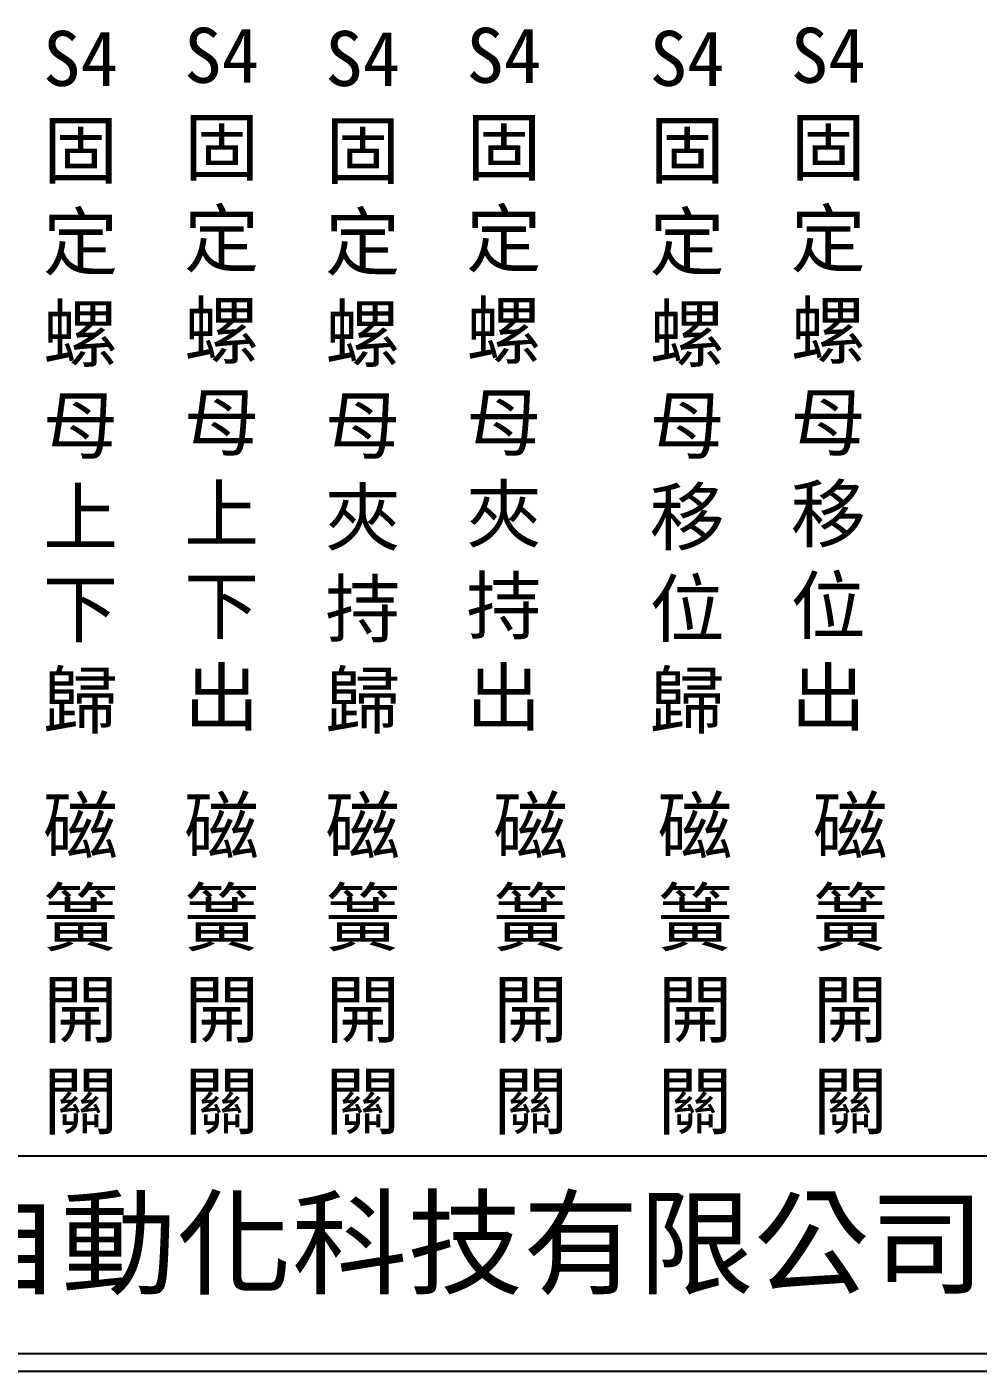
# Model space of a CAD drawing. Extents: x 325 to 612, y 3 to 207.
# Drawn here: x 386.1 to 453.5, y 3 to 98.3 of the extents above; entities that cross this region are included whole.
import ezdxf

# ---------------------------------------------------------------- set-up
doc = ezdxf.new("R2010")
doc.units = 0
doc.layers.add('圖框層', color=7, linetype='CONTINUOUS')
doc.layers.add('標尺寸層', color=3, linetype='CONTINUOUS')
doc.styles.add('CNS', font='romanc.shx', dxfattribs={"bigfont": 'chineset.shx'})
doc.styles.add('STSL', font='kaiu.ttf')

msp = doc.modelspace()

# ---------------------------------------------------------------- linework, layer by layer
at = {"layer": '圖框層', "color": 7}
for p, q in [((326.569, 18.25), (611.07, 18.25)), ((326.569, 4.25), (611.07, 4.25)), ((325.319, 3), (612.319, 3))]:
    msp.add_line(p, q, dxfattribs=at)

# ---------------------------------------------------------------- texts
at = {"layer": '圖框層', "color": 4, "style": 'STSL'}
msp.add_text('泓陞自動化科技有限公司', height=6, dxfattribs=at).set_placement((363.923, 9.076))
at = {"layer": '標尺寸層', "color": 7, "char_height": 3.9, "width": 4.96081, "attachment_point": 5, "style": 'CNS'}
for s, insert in [('{\\fDFKai-SB|b0|i0|c136|p65;S4固定螺母上下出}', (399.856, 73.306)), ('{\\fDFKai-SB|b0|i0|c136|p65;S4固定螺母夾持出}', (419.856, 73.302)), ('{\\fDFKai-SB|b0|i0|c136|p65;S4固定螺母移位出}', (442.847, 73.306)), ('{\\fDFKai-SB|b0|i0|c136|p65;S4固定螺母上下歸}', (389.856, 73.09)), ('{\\fDFKai-SB|b0|i0|c136|p65;S4固定螺母夾持歸}', (409.856, 73.086)), ('{\\fDFKai-SB|b0|i0|c136|p65;S4固定螺母移位歸}', (432.847, 73.09)), ('{\\fDFKai-SB|b0|i0|c136|p65;磁簧開關}', (389.856, 31.684)), ('{\\fDFKai-SB|b0|i0|c136|p65;磁簧開關}', (399.856, 31.684)), ('{\\fDFKai-SB|b0|i0|c136|p65;磁簧開關}', (409.856, 31.684)), ('{\\fDFKai-SB|b0|i0|c136|p65;磁簧開關}', (421.754, 31.684)), ('{\\fDFKai-SB|b0|i0|c136|p65;磁簧開關}', (433.406, 31.684)), ('{\\fDFKai-SB|b0|i0|c136|p65;磁簧開關}', (444.407, 31.684))]:
    msp.add_mtext(s, dxfattribs=dict(at, insert=insert))

doc.saveas('drawing.dxf')
